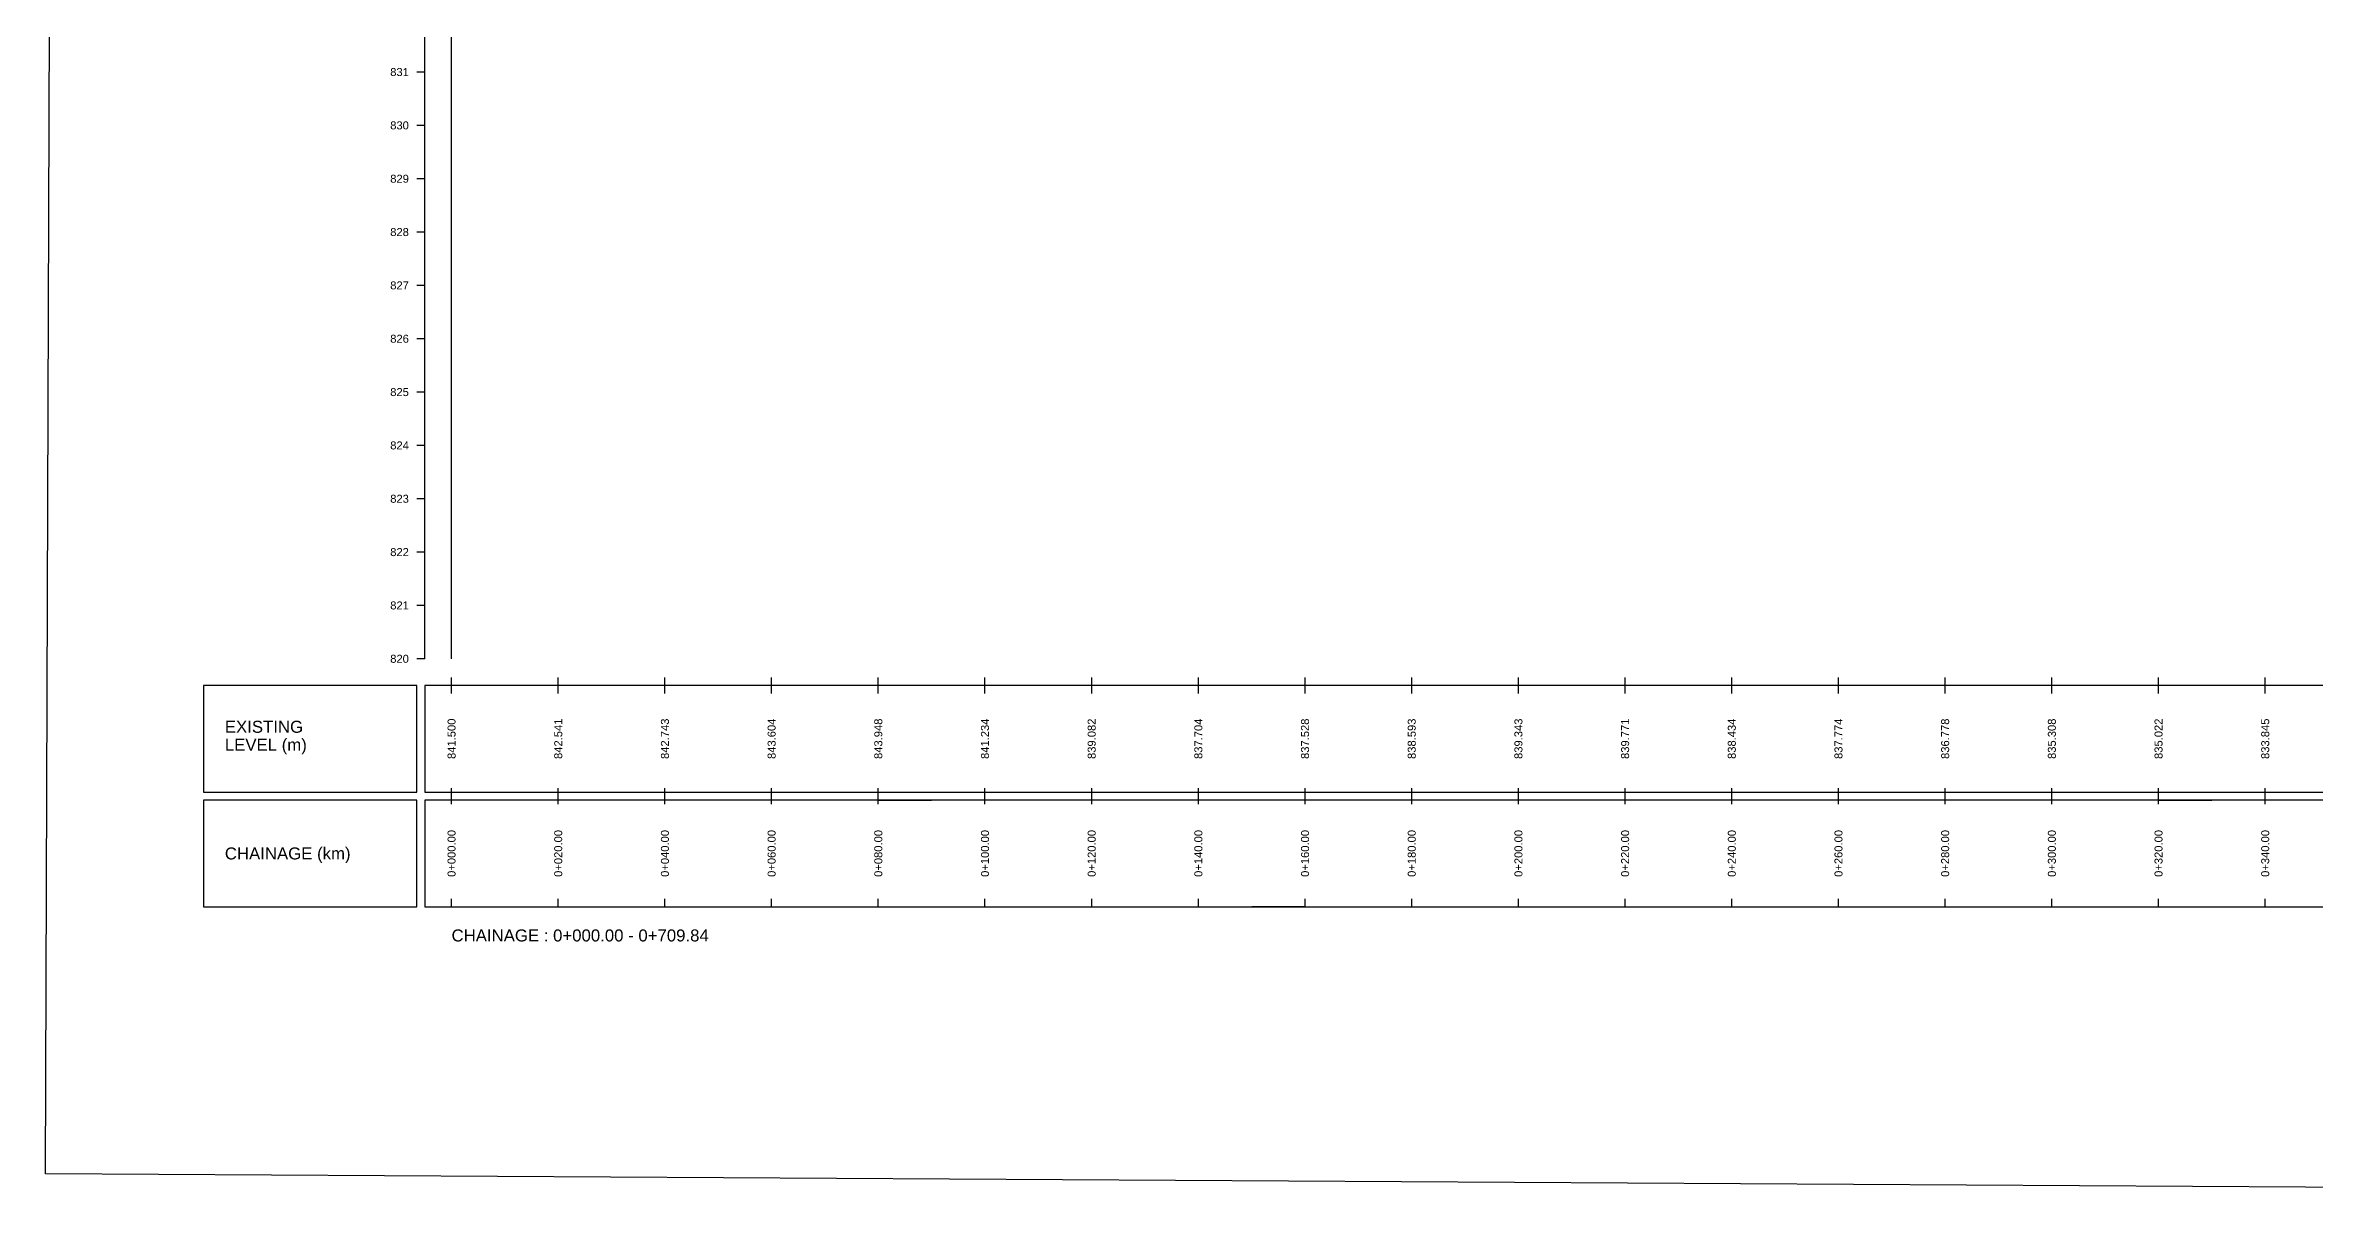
# Model space of a CAD drawing. Header units: millimetres. Extents: x 2757 to 35141, y 547 to 28513.
# Drawn here: x 24320 to 25661, y 21545 to 22228 of the extents above; entities that cross this region are included whole.
import ezdxf
from ezdxf.enums import TextEntityAlignment as Align

# ---------------------------------------------------------------- set-up
doc = ezdxf.new("R2010")
doc.units = ezdxf.units.MM
for name, color, linetype in [('Boundary', 6, 'Continuous'), ('Chainage_TXT', 7, 'Continuous'), ('GRID', 8, 'Continuous'), ('SCALE_LINE', 1, 'Continuous'), ('TitleBox', 7, 'Continuous')]:
    doc.layers.add(name, color=color, linetype=linetype)
doc.styles.get("Standard").update_dxf_attribs({"font": 'arial.ttf'})

msp = doc.modelspace()

# ---------------------------------------------------------------- linework, layer by layer
at = {"layer": 'Boundary', "color": 0}
msp.add_lwpolyline([(24324.44807, 22921.07152), (26996.40344, 22924.51133), (26991.5918, 21545.09616), (24319.70384, 21560.87571)], close=True, dxfattribs=at)
at = {"layer": 'Chainage_TXT'}
for p, q in [((24812.0495, 21781.86983), (24843.58135, 21781.86983)), ((25568.81384, 21781.86983), (25600.34568, 21781.86983)), ((25064.30428, 21718.80613), (25032.77243, 21718.80613)), ((25568.81384, 21718.80613), (25600.34568, 21718.80613))]:
    msp.add_line(p, q, dxfattribs=at)
at = {"layer": 'GRID'}
msp.add_line((24559.79472, 21865.42922), (24559.79472, 22685.25725), dxfattribs=at)
at = {"layer": 'SCALE_LINE'}
for p, q in [((24544.0288, 21865.42922), (24544.0288, 22685.25725)), ((24544.0288, 22212.27954), (24539.29902, 22212.27954)), ((24544.0288, 22180.7477), (24539.29902, 22180.7477)), ((24544.0288, 22149.21585), (24539.29902, 22149.21585)), ((24544.0288, 22117.684), (24539.29902, 22117.684)), ((24544.0288, 22086.15215), (24539.29902, 22086.15215)), ((24544.0288, 22054.62031), (24539.29902, 22054.62031)), ((24544.0288, 22023.08846), (24539.29902, 22023.08846)), ((24544.0288, 21991.55661), (24539.29902, 21991.55661)), ((24544.0288, 21960.02477), (24539.29902, 21960.02477)), ((24544.0288, 21928.49292), (24539.29902, 21928.49292)), ((24544.0288, 21896.96107), (24539.29902, 21896.96107)), ((24544.0288, 21865.42922), (24539.29902, 21865.42922))]:
    msp.add_line(p, q, dxfattribs=at)
at = {"layer": 'TitleBox'}
for p, q in [((24559.79472, 21844.93352), (24559.79472, 21854.39308)), ((24559.79472, 21844.93352), (24559.79472, 21854.39308)), ((24559.79472, 21844.93352), (24559.79472, 21854.39308)), ((24559.79472, 21844.93352), (24559.79472, 21854.39308)), ((24559.79472, 21844.93352), (24559.79472, 21854.39308)), ((24559.79472, 21844.93352), (24559.79472, 21854.39308)), ((24559.79472, 21844.93352), (24559.79472, 21854.39308)), ((24559.79472, 21844.93352), (24559.79472, 21854.39308)), ((24559.79472, 21844.93352), (24559.79472, 21854.39308)), ((24559.79472, 21844.93352), (24559.79472, 21854.39308)), ((24559.79472, 21844.93352), (24559.79472, 21854.39308)), ((24559.79472, 21844.93352), (24559.79472, 21854.39308)), ((24559.79472, 21844.93352), (24559.79472, 21854.39308)), ((24559.79472, 21844.93352), (24559.79472, 21854.39308)), ((24559.79472, 21844.93352), (24559.79472, 21854.39308)), ((24559.79472, 21844.93352), (24559.79472, 21854.39308)), ((24559.79472, 21844.93352), (24559.79472, 21854.39308)), ((24559.79472, 21844.93352), (24559.79472, 21854.39308)), ((24559.79472, 21844.93352), (24559.79472, 21854.39308)), ((24559.79472, 21844.93352), (24559.79472, 21854.39308)), ((24559.79472, 21844.93352), (24559.79472, 21854.39308)), ((24559.79472, 21844.93352), (24559.79472, 21854.39308)), ((24559.79472, 21844.93352), (24559.79472, 21854.39308)), ((24559.79472, 21844.93352), (24559.79472, 21854.39308)), ((24559.79472, 21844.93352), (24559.79472, 21854.39308)), ((24559.79472, 21844.93352), (24559.79472, 21854.39308)), ((24559.79472, 21844.93352), (24559.79472, 21854.39308)), ((24559.79472, 21844.93352), (24559.79472, 21854.39308)), ((24559.79472, 21844.93352), (24559.79472, 21854.39308)), ((24559.79472, 21844.93352), (24559.79472, 21854.39308)), ((24559.79472, 21844.93352), (24559.79472, 21854.39308)), ((24559.79472, 21844.93352), (24559.79472, 21854.39308)), ((24559.79472, 21844.93352), (24559.79472, 21854.39308)), ((24559.79472, 21844.93352), (24559.79472, 21854.39308)), ((24559.79472, 21844.93352), (24559.79472, 21854.39308)), ((24559.79472, 21844.93352), (24559.79472, 21854.39308)), ((24559.79472, 21844.93352), (24559.79472, 21854.39308)), ((24559.79472, 21844.93352), (24559.79472, 21854.39308)), ((24559.79472, 21844.93352), (24559.79472, 21854.39308)), ((24559.79472, 21844.93352), (24559.79472, 21854.39308)), ((24559.79472, 21844.93352), (24559.79472, 21854.39308)), ((24559.79472, 21844.93352), (24559.79472, 21854.39308)), ((24559.79472, 21844.93352), (24559.79472, 21854.39308)), ((24559.79472, 21844.93352), (24559.79472, 21854.39308)), ((24559.79472, 21844.93352), (24559.79472, 21854.39308)), ((24559.79472, 21844.93352), (24559.79472, 21854.39308)), ((24559.79472, 21844.93352), (24559.79472, 21854.39308)), ((24559.79472, 21844.93352), (24559.79472, 21854.39308)), ((24559.79472, 21844.93352), (24559.79472, 21854.39308)), ((24559.79472, 21844.93352), (24559.79472, 21854.39308)), ((24559.79472, 21844.93352), (24559.79472, 21854.39308)), ((24559.79472, 21844.93352), (24559.79472, 21854.39308)), ((24559.79472, 21844.93352), (24559.79472, 21854.39308)), ((24559.79472, 21844.93352), (24559.79472, 21854.39308)), ((24559.79472, 21844.93352), (24559.79472, 21854.39308)), ((24559.79472, 21844.93352), (24559.79472, 21854.39308)), ((24559.79472, 21844.93352), (24559.79472, 21854.39308)), ((24559.79472, 21844.93352), (24559.79472, 21854.39308)), ((24559.79472, 21844.93352), (24559.79472, 21854.39308)), ((24559.79472, 21844.93352), (24559.79472, 21854.39308)), ((24559.79472, 21844.93352), (24559.79472, 21854.39308)), ((24559.79472, 21844.93352), (24559.79472, 21854.39308)), ((24559.79472, 21844.93352), (24559.79472, 21854.39308)), ((24559.79472, 21844.93352), (24559.79472, 21854.39308)), ((24559.79472, 21844.93352), (24559.79472, 21854.39308)), ((24559.79472, 21844.93352), (24559.79472, 21854.39308)), ((24559.79472, 21844.93352), (24559.79472, 21854.39308)), ((24559.79472, 21844.93352), (24559.79472, 21854.39308)), ((24559.79472, 21844.93352), (24559.79472, 21854.39308)), ((24559.79472, 21844.93352), (24559.79472, 21854.39308)), ((24559.79472, 21844.93352), (24559.79472, 21854.39308)), ((24559.79472, 21844.93352), (24559.79472, 21854.39308)), ((24559.79472, 21844.93352), (24559.79472, 21854.39308)), ((24559.79472, 21844.93352), (24559.79472, 21854.39308)), ((24559.79472, 21844.93352), (24559.79472, 21854.39308)), ((24559.79472, 21844.93352), (24559.79472, 21854.39308)), ((24559.79472, 21844.93352), (24559.79472, 21854.39308)), ((24559.79472, 21844.93352), (24559.79472, 21854.39308)), ((24559.79472, 21844.93352), (24559.79472, 21854.39308)), ((24559.79472, 21844.93352), (24559.79472, 21854.39308)), ((24559.79472, 21844.93352), (24559.79472, 21854.39308)), ((24559.79472, 21844.93352), (24559.79472, 21854.39308)), ((24559.79472, 21844.93352), (24559.79472, 21854.39308)), ((24559.79472, 21844.93352), (24559.79472, 21854.39308)), ((24559.79472, 21844.93352), (24559.79472, 21854.39308)), ((24559.79472, 21844.93352), (24559.79472, 21854.39308)), ((24559.79472, 21844.93352), (24559.79472, 21854.39308)), ((24559.79472, 21844.93352), (24559.79472, 21854.39308)), ((24559.79472, 21844.93352), (24559.79472, 21854.39308)), ((24559.79472, 21844.93352), (24559.79472, 21854.39308)), ((24559.79472, 21844.93352), (24559.79472, 21854.39308)), ((24559.79472, 21844.93352), (24559.79472, 21854.39308)), ((24559.79472, 21844.93352), (24559.79472, 21854.39308)), ((24559.79472, 21844.93352), (24559.79472, 21854.39308)), ((24559.79472, 21844.93352), (24559.79472, 21854.39308)), ((24559.79472, 21844.93352), (24559.79472, 21854.39308)), ((24559.79472, 21844.93352), (24559.79472, 21854.39308)), ((24559.79472, 21844.93352), (24559.79472, 21854.39308)), ((24559.79472, 21844.93352), (24559.79472, 21854.39308)), ((24559.79472, 21844.93352), (24559.79472, 21854.39308)), ((24559.79472, 21844.93352), (24559.79472, 21854.39308)), ((24559.79472, 21844.93352), (24559.79472, 21854.39308)), ((24559.79472, 21844.93352), (24559.79472, 21854.39308)), ((24559.79472, 21844.93352), (24559.79472, 21854.39308)), ((24559.79472, 21844.93352), (24559.79472, 21854.39308)), ((24559.79472, 21844.93352), (24559.79472, 21854.39308)), ((24559.79472, 21844.93352), (24559.79472, 21854.39308)), ((24559.79472, 21844.93352), (24559.79472, 21854.39308)), ((24559.79472, 21844.93352), (24559.79472, 21854.39308)), ((24559.79472, 21844.93352), (24559.79472, 21854.39308)), ((24559.79472, 21844.93352), (24559.79472, 21854.39308)), ((24559.79472, 21844.93352), (24559.79472, 21854.39308)), ((24559.79472, 21844.93352), (24559.79472, 21854.39308)), ((24559.79472, 21844.93352), (24559.79472, 21854.39308)), ((24559.79472, 21844.93352), (24559.79472, 21854.39308)), ((24559.79472, 21844.93352), (24559.79472, 21854.39308)), ((24559.79472, 21844.93352), (24559.79472, 21854.39308)), ((24559.79472, 21844.93352), (24559.79472, 21854.39308)), ((24559.79472, 21844.93352), (24559.79472, 21854.39308)), ((24559.79472, 21844.93352), (24559.79472, 21854.39308)), ((24559.79472, 21844.93352), (24559.79472, 21854.39308)), ((24559.79472, 21844.93352), (24559.79472, 21854.39308)), ((24559.79472, 21844.93352), (24559.79472, 21854.39308)), ((24559.79472, 21844.93352), (24559.79472, 21854.39308)), ((24559.79472, 21844.93352), (24559.79472, 21854.39308)), ((24559.79472, 21844.93352), (24559.79472, 21854.39308)), ((24559.79472, 21844.93352), (24559.79472, 21854.39308)), ((24559.79472, 21844.93352), (24559.79472, 21854.39308)), ((24559.79472, 21844.93352), (24559.79472, 21854.39308)), ((24559.79472, 21844.93352), (24559.79472, 21854.39308)), ((24559.79472, 21844.93352), (24559.79472, 21854.39308)), ((24559.79472, 21844.93352), (24559.79472, 21854.39308)), ((24559.79472, 21844.93352), (24559.79472, 21854.39308)), ((24559.79472, 21844.93352), (24559.79472, 21854.39308)), ((24559.79472, 21844.93352), (24559.79472, 21854.39308)), ((24559.79472, 21844.93352), (24559.79472, 21854.39308)), ((24559.79472, 21844.93352), (24559.79472, 21854.39308)), ((24559.79472, 21844.93352), (24559.79472, 21854.39308)), ((24559.79472, 21844.93352), (24559.79472, 21854.39308)), ((24559.79472, 21844.93352), (24559.79472, 21854.39308)), ((24559.79472, 21844.93352), (24559.79472, 21854.39308)), ((24559.79472, 21844.93352), (24559.79472, 21854.39308)), ((24559.79472, 21844.93352), (24559.79472, 21854.39308)), ((24559.79472, 21844.93352), (24559.79472, 21854.39308)), ((24559.79472, 21844.93352), (24559.79472, 21854.39308)), ((24559.79472, 21844.93352), (24559.79472, 21854.39308)), ((24559.79472, 21844.93352), (24559.79472, 21854.39308)), ((24559.79472, 21844.93352), (24559.79472, 21854.39308)), ((24559.79472, 21844.93352), (24559.79472, 21854.39308)), ((24559.79472, 21844.93352), (24559.79472, 21854.39308)), ((24559.79472, 21844.93352), (24559.79472, 21854.39308)), ((24559.79472, 21844.93352), (24559.79472, 21854.39308)), ((24559.79472, 21844.93352), (24559.79472, 21854.39308)), ((24559.79472, 21844.93352), (24559.79472, 21854.39308)), ((24559.79472, 21844.93352), (24559.79472, 21854.39308)), ((24559.79472, 21844.93352), (24559.79472, 21854.39308)), ((24559.79472, 21844.93352), (24559.79472, 21854.39308)), ((24559.79472, 21844.93352), (24559.79472, 21854.39308)), ((24559.79472, 21844.93352), (24559.79472, 21854.39308)), ((24559.79472, 21844.93352), (24559.79472, 21854.39308)), ((24559.79472, 21844.93352), (24559.79472, 21854.39308)), ((24559.79472, 21844.93352), (24559.79472, 21854.39308)), ((24559.79472, 21844.93352), (24559.79472, 21854.39308)), ((24559.79472, 21844.93352), (24559.79472, 21854.39308)), ((24559.79472, 21844.93352), (24559.79472, 21854.39308)), ((24559.79472, 21844.93352), (24559.79472, 21854.39308)), ((24559.79472, 21844.93352), (24559.79472, 21854.39308)), ((24559.79472, 21844.93352), (24559.79472, 21854.39308)), ((24559.79472, 21844.93352), (24559.79472, 21854.39308)), ((24559.79472, 21844.93352), (24559.79472, 21854.39308)), ((24559.79472, 21844.93352), (24559.79472, 21854.39308)), ((24559.79472, 21844.93352), (24559.79472, 21854.39308)), ((24559.79472, 21844.93352), (24559.79472, 21854.39308)), ((24559.79472, 21844.93352), (24559.79472, 21854.39308)), ((24559.79472, 21844.93352), (24559.79472, 21854.39308)), ((24559.79472, 21844.93352), (24559.79472, 21854.39308)), ((24559.79472, 21844.93352), (24559.79472, 21854.39308)), ((24559.79472, 21844.93352), (24559.79472, 21854.39308)), ((24559.79472, 21844.93352), (24559.79472, 21854.39308)), ((24559.79472, 21844.93352), (24559.79472, 21854.39308)), ((24559.79472, 21844.93352), (24559.79472, 21854.39308)), ((24559.79472, 21844.93352), (24559.79472, 21854.39308)), ((24559.79472, 21844.93352), (24559.79472, 21854.39308)), ((24559.79472, 21844.93352), (24559.79472, 21854.39308)), ((24559.79472, 21844.93352), (24559.79472, 21854.39308)), ((24559.79472, 21844.93352), (24559.79472, 21854.39308)), ((24559.79472, 21844.93352), (24559.79472, 21854.39308)), ((24559.79472, 21844.93352), (24559.79472, 21854.39308)), ((24559.79472, 21844.93352), (24559.79472, 21854.39308)), ((24559.79472, 21844.93352), (24559.79472, 21854.39308)), ((24559.79472, 21844.93352), (24559.79472, 21854.39308)), ((24559.79472, 21844.93352), (24559.79472, 21854.39308)), ((24559.79472, 21844.93352), (24559.79472, 21854.39308)), ((24559.79472, 21844.93352), (24559.79472, 21854.39308)), ((24559.79472, 21844.93352), (24559.79472, 21854.39308)), ((24559.79472, 21844.93352), (24559.79472, 21854.39308)), ((24559.79472, 21844.93352), (24559.79472, 21854.39308)), ((24559.79472, 21844.93352), (24559.79472, 21854.39308)), ((24559.79472, 21844.93352), (24559.79472, 21854.39308)), ((24559.79472, 21844.93352), (24559.79472, 21854.39308)), ((24559.79472, 21844.93352), (24559.79472, 21854.39308)), ((24559.79472, 21844.93352), (24559.79472, 21854.39308)), ((24559.79472, 21844.93352), (24559.79472, 21854.39308)), ((24559.79472, 21844.93352), (24559.79472, 21854.39308)), ((24559.79472, 21844.93352), (24559.79472, 21854.39308)), ((24559.79472, 21844.93352), (24559.79472, 21854.39308)), ((24559.79472, 21844.93352), (24559.79472, 21854.39308)), ((24559.79472, 21844.93352), (24559.79472, 21854.39308)), ((24559.79472, 21844.93352), (24559.79472, 21854.39308)), ((24559.79472, 21844.93352), (24559.79472, 21854.39308)), ((24559.79472, 21844.93352), (24559.79472, 21854.39308)), ((24559.79472, 21844.93352), (24559.79472, 21854.39308)), ((24559.79472, 21844.93352), (24559.79472, 21854.39308)), ((24559.79472, 21844.93352), (24559.79472, 21854.39308)), ((24559.79472, 21844.93352), (24559.79472, 21854.39308)), ((24559.79472, 21844.93352), (24559.79472, 21854.39308)), ((24559.79472, 21844.93352), (24559.79472, 21854.39308)), ((24559.79472, 21844.93352), (24559.79472, 21854.39308)), ((24559.79472, 21844.93352), (24559.79472, 21854.39308)), ((24559.79472, 21844.93352), (24559.79472, 21854.39308)), ((24559.79472, 21844.93352), (24559.79472, 21854.39308)), ((24559.79472, 21844.93352), (24559.79472, 21854.39308)), ((24559.79472, 21844.93352), (24559.79472, 21854.39308)), ((24559.79472, 21844.93352), (24559.79472, 21854.39308)), ((24559.79472, 21844.93352), (24559.79472, 21854.39308)), ((24559.79472, 21844.93352), (24559.79472, 21854.39308)), ((24559.79472, 21844.93352), (24559.79472, 21854.39308)), ((24559.79472, 21844.93352), (24559.79472, 21854.39308)), ((24559.79472, 21844.93352), (24559.79472, 21854.39308)), ((24559.79472, 21844.93352), (24559.79472, 21854.39308)), ((24559.79472, 21844.93352), (24559.79472, 21854.39308)), ((24559.79472, 21844.93352), (24559.79472, 21854.39308)), ((24559.79472, 21844.93352), (24559.79472, 21854.39308)), ((24559.79472, 21844.93352), (24559.79472, 21854.39308)), ((24559.79472, 21844.93352), (24559.79472, 21854.39308)), ((24559.79472, 21844.93352), (24559.79472, 21854.39308)), ((24559.79472, 21844.93352), (24559.79472, 21854.39308)), ((24559.79472, 21844.93352), (24559.79472, 21854.39308)), ((24559.79472, 21844.93352), (24559.79472, 21854.39308)), ((24559.79472, 21844.93352), (24559.79472, 21854.39308)), ((24559.79472, 21844.93352), (24559.79472, 21854.39308)), ((24559.79472, 21844.93352), (24559.79472, 21854.39308)), ((24559.79472, 21844.93352), (24559.79472, 21854.39308)), ((24559.79472, 21844.93352), (24559.79472, 21854.39308)), ((24559.79472, 21844.93352), (24559.79472, 21854.39308)), ((24559.79472, 21844.93352), (24559.79472, 21854.39308)), ((24559.79472, 21844.93352), (24559.79472, 21854.39308)), ((24559.79472, 21844.93352), (24559.79472, 21854.39308)), ((24559.79472, 21844.93352), (24559.79472, 21854.39308)), ((24559.79472, 21844.93352), (24559.79472, 21854.39308)), ((24559.79472, 21844.93352), (24559.79472, 21854.39308)), ((24559.79472, 21844.93352), (24559.79472, 21854.39308)), ((24559.79472, 21844.93352), (24559.79472, 21854.39308)), ((24559.79472, 21844.93352), (24559.79472, 21854.39308)), ((24559.79472, 21844.93352), (24559.79472, 21854.39308)), ((24559.79472, 21844.93352), (24559.79472, 21854.39308)), ((24559.79472, 21844.93352), (24559.79472, 21854.39308)), ((24559.79472, 21844.93352), (24559.79472, 21854.39308)), ((24622.85842, 21844.93352), (24622.85842, 21854.39308)), ((24685.92211, 21844.93352), (24685.92211, 21854.39308)), ((24748.98581, 21844.93352), (24748.98581, 21854.39308)), ((24812.0495, 21844.93352), (24812.0495, 21854.39308)), ((24875.1132, 21844.93352), (24875.1132, 21854.39308)), ((24938.17689, 21844.93352), (24938.17689, 21854.39308)), ((25001.24059, 21844.93352), (25001.24059, 21854.39308)), ((25064.30428, 21844.93352), (25064.30428, 21854.39308)), ((25127.36797, 21844.93352), (25127.36797, 21854.39308)), ((25190.43167, 21844.93352), (25190.43167, 21854.39308)), ((25253.49536, 21844.93352), (25253.49536, 21854.39308)), ((25316.55906, 21844.93352), (25316.55906, 21854.39308)), ((25379.62275, 21844.93352), (25379.62275, 21854.39308)), ((25442.68645, 21844.93352), (25442.68645, 21854.39308)), ((25505.75014, 21844.93352), (25505.75014, 21854.39308)), ((25568.81384, 21844.93352), (25568.81384, 21854.39308)), ((25631.87753, 21844.93352), (25631.87753, 21854.39308)), ((24559.79472, 21779.50494), (24559.79472, 21788.96449)), ((24559.79472, 21779.50494), (24559.79472, 21788.96449)), ((24559.79472, 21779.50494), (24559.79472, 21788.96449)), ((24559.79472, 21779.50494), (24559.79472, 21788.96449)), ((24559.79472, 21779.50494), (24559.79472, 21788.96449)), ((24559.79472, 21779.50494), (24559.79472, 21788.96449)), ((24559.79472, 21779.50494), (24559.79472, 21788.96449)), ((24559.79472, 21779.50494), (24559.79472, 21788.96449)), ((24559.79472, 21779.50494), (24559.79472, 21788.96449)), ((24559.79472, 21779.50494), (24559.79472, 21788.96449)), ((24559.79472, 21779.50494), (24559.79472, 21788.96449)), ((24559.79472, 21779.50494), (24559.79472, 21788.96449)), ((24559.79472, 21779.50494), (24559.79472, 21788.96449)), ((24559.79472, 21779.50494), (24559.79472, 21788.96449)), ((24559.79472, 21779.50494), (24559.79472, 21788.96449)), ((24559.79472, 21779.50494), (24559.79472, 21788.96449)), ((24559.79472, 21779.50494), (24559.79472, 21788.96449)), ((24559.79472, 21779.50494), (24559.79472, 21788.96449)), ((24559.79472, 21779.50494), (24559.79472, 21788.96449)), ((24559.79472, 21779.50494), (24559.79472, 21788.96449)), ((24559.79472, 21779.50494), (24559.79472, 21788.96449)), ((24559.79472, 21779.50494), (24559.79472, 21788.96449)), ((24559.79472, 21779.50494), (24559.79472, 21788.96449)), ((24559.79472, 21779.50494), (24559.79472, 21788.96449)), ((24559.79472, 21779.50494), (24559.79472, 21788.96449)), ((24559.79472, 21779.50494), (24559.79472, 21788.96449)), ((24559.79472, 21779.50494), (24559.79472, 21788.96449)), ((24559.79472, 21779.50494), (24559.79472, 21788.96449)), ((24559.79472, 21779.50494), (24559.79472, 21788.96449)), ((24559.79472, 21779.50494), (24559.79472, 21788.96449)), ((24559.79472, 21779.50494), (24559.79472, 21788.96449)), ((24559.79472, 21779.50494), (24559.79472, 21788.96449)), ((24559.79472, 21779.50494), (24559.79472, 21788.96449)), ((24559.79472, 21779.50494), (24559.79472, 21788.96449)), ((24559.79472, 21779.50494), (24559.79472, 21788.96449)), ((24559.79472, 21779.50494), (24559.79472, 21788.96449)), ((24559.79472, 21779.50494), (24559.79472, 21788.96449)), ((24559.79472, 21779.50494), (24559.79472, 21788.96449)), ((24559.79472, 21779.50494), (24559.79472, 21788.96449)), ((24559.79472, 21779.50494), (24559.79472, 21788.96449)), ((24559.79472, 21779.50494), (24559.79472, 21788.96449)), ((24559.79472, 21779.50494), (24559.79472, 21788.96449)), ((24559.79472, 21779.50494), (24559.79472, 21788.96449)), ((24559.79472, 21779.50494), (24559.79472, 21788.96449)), ((24559.79472, 21779.50494), (24559.79472, 21788.96449)), ((24559.79472, 21779.50494), (24559.79472, 21788.96449)), ((24559.79472, 21779.50494), (24559.79472, 21788.96449)), ((24559.79472, 21779.50494), (24559.79472, 21788.96449)), ((24559.79472, 21779.50494), (24559.79472, 21788.96449)), ((24559.79472, 21779.50494), (24559.79472, 21788.96449)), ((24559.79472, 21779.50494), (24559.79472, 21788.96449)), ((24559.79472, 21779.50494), (24559.79472, 21788.96449)), ((24559.79472, 21779.50494), (24559.79472, 21788.96449)), ((24559.79472, 21779.50494), (24559.79472, 21788.96449)), ((24559.79472, 21779.50494), (24559.79472, 21788.96449)), ((24559.79472, 21779.50494), (24559.79472, 21788.96449)), ((24559.79472, 21779.50494), (24559.79472, 21788.96449)), ((24559.79472, 21779.50494), (24559.79472, 21788.96449)), ((24559.79472, 21779.50494), (24559.79472, 21788.96449)), ((24559.79472, 21779.50494), (24559.79472, 21788.96449)), ((24559.79472, 21779.50494), (24559.79472, 21788.96449)), ((24559.79472, 21779.50494), (24559.79472, 21788.96449)), ((24559.79472, 21779.50494), (24559.79472, 21788.96449)), ((24559.79472, 21779.50494), (24559.79472, 21788.96449)), ((24559.79472, 21779.50494), (24559.79472, 21788.96449)), ((24559.79472, 21779.50494), (24559.79472, 21788.96449)), ((24559.79472, 21779.50494), (24559.79472, 21788.96449)), ((24559.79472, 21779.50494), (24559.79472, 21788.96449)), ((24559.79472, 21779.50494), (24559.79472, 21788.96449)), ((24559.79472, 21779.50494), (24559.79472, 21788.96449)), ((24559.79472, 21779.50494), (24559.79472, 21788.96449)), ((24559.79472, 21779.50494), (24559.79472, 21788.96449)), ((24559.79472, 21779.50494), (24559.79472, 21788.96449)), ((24559.79472, 21779.50494), (24559.79472, 21788.96449)), ((24559.79472, 21779.50494), (24559.79472, 21788.96449)), ((24559.79472, 21779.50494), (24559.79472, 21788.96449)), ((24559.79472, 21779.50494), (24559.79472, 21788.96449)), ((24559.79472, 21779.50494), (24559.79472, 21788.96449)), ((24559.79472, 21779.50494), (24559.79472, 21788.96449)), ((24559.79472, 21779.50494), (24559.79472, 21788.96449)), ((24559.79472, 21779.50494), (24559.79472, 21788.96449)), ((24559.79472, 21779.50494), (24559.79472, 21788.96449)), ((24559.79472, 21779.50494), (24559.79472, 21788.96449)), ((24559.79472, 21779.50494), (24559.79472, 21788.96449)), ((24559.79472, 21779.50494), (24559.79472, 21788.96449)), ((24559.79472, 21779.50494), (24559.79472, 21788.96449)), ((24559.79472, 21779.50494), (24559.79472, 21788.96449)), ((24559.79472, 21779.50494), (24559.79472, 21788.96449)), ((24559.79472, 21779.50494), (24559.79472, 21788.96449)), ((24559.79472, 21779.50494), (24559.79472, 21788.96449)), ((24559.79472, 21779.50494), (24559.79472, 21788.96449)), ((24559.79472, 21779.50494), (24559.79472, 21788.96449)), ((24559.79472, 21779.50494), (24559.79472, 21788.96449)), ((24559.79472, 21779.50494), (24559.79472, 21788.96449)), ((24559.79472, 21779.50494), (24559.79472, 21788.96449)), ((24559.79472, 21779.50494), (24559.79472, 21788.96449)), ((24559.79472, 21779.50494), (24559.79472, 21788.96449)), ((24559.79472, 21779.50494), (24559.79472, 21788.96449)), ((24559.79472, 21779.50494), (24559.79472, 21788.96449)), ((24559.79472, 21779.50494), (24559.79472, 21788.96449)), ((24559.79472, 21779.50494), (24559.79472, 21788.96449)), ((24559.79472, 21779.50494), (24559.79472, 21788.96449)), ((24559.79472, 21779.50494), (24559.79472, 21788.96449)), ((24559.79472, 21779.50494), (24559.79472, 21788.96449)), ((24559.79472, 21779.50494), (24559.79472, 21788.96449)), ((24559.79472, 21779.50494), (24559.79472, 21788.96449)), ((24559.79472, 21779.50494), (24559.79472, 21788.96449)), ((24559.79472, 21779.50494), (24559.79472, 21788.96449)), ((24559.79472, 21779.50494), (24559.79472, 21788.96449)), ((24559.79472, 21779.50494), (24559.79472, 21788.96449)), ((24559.79472, 21779.50494), (24559.79472, 21788.96449)), ((24559.79472, 21779.50494), (24559.79472, 21788.96449)), ((24559.79472, 21779.50494), (24559.79472, 21788.96449)), ((24559.79472, 21779.50494), (24559.79472, 21788.96449)), ((24559.79472, 21779.50494), (24559.79472, 21788.96449)), ((24559.79472, 21779.50494), (24559.79472, 21788.96449)), ((24559.79472, 21779.50494), (24559.79472, 21788.96449)), ((24559.79472, 21779.50494), (24559.79472, 21788.96449)), ((24559.79472, 21779.50494), (24559.79472, 21788.96449)), ((24559.79472, 21779.50494), (24559.79472, 21788.96449)), ((24559.79472, 21779.50494), (24559.79472, 21788.96449)), ((24559.79472, 21779.50494), (24559.79472, 21788.96449)), ((24559.79472, 21779.50494), (24559.79472, 21788.96449)), ((24559.79472, 21779.50494), (24559.79472, 21788.96449)), ((24559.79472, 21779.50494), (24559.79472, 21788.96449)), ((24559.79472, 21779.50494), (24559.79472, 21788.96449)), ((24559.79472, 21779.50494), (24559.79472, 21788.96449)), ((24559.79472, 21779.50494), (24559.79472, 21788.96449)), ((24559.79472, 21779.50494), (24559.79472, 21788.96449)), ((24559.79472, 21779.50494), (24559.79472, 21788.96449)), ((24559.79472, 21779.50494), (24559.79472, 21788.96449)), ((24559.79472, 21779.50494), (24559.79472, 21788.96449)), ((24559.79472, 21779.50494), (24559.79472, 21788.96449)), ((24559.79472, 21779.50494), (24559.79472, 21788.96449)), ((24559.79472, 21779.50494), (24559.79472, 21788.96449)), ((24559.79472, 21779.50494), (24559.79472, 21788.96449)), ((24559.79472, 21779.50494), (24559.79472, 21788.96449)), ((24559.79472, 21779.50494), (24559.79472, 21788.96449)), ((24559.79472, 21779.50494), (24559.79472, 21788.96449)), ((24559.79472, 21779.50494), (24559.79472, 21788.96449)), ((24559.79472, 21779.50494), (24559.79472, 21788.96449)), ((24559.79472, 21779.50494), (24559.79472, 21788.96449)), ((24559.79472, 21779.50494), (24559.79472, 21788.96449)), ((24559.79472, 21779.50494), (24559.79472, 21788.96449)), ((24559.79472, 21779.50494), (24559.79472, 21788.96449)), ((24559.79472, 21779.50494), (24559.79472, 21788.96449)), ((24559.79472, 21779.50494), (24559.79472, 21788.96449)), ((24559.79472, 21779.50494), (24559.79472, 21788.96449)), ((24559.79472, 21779.50494), (24559.79472, 21788.96449)), ((24559.79472, 21779.50494), (24559.79472, 21788.96449)), ((24559.79472, 21779.50494), (24559.79472, 21788.96449)), ((24559.79472, 21779.50494), (24559.79472, 21788.96449)), ((24559.79472, 21779.50494), (24559.79472, 21788.96449)), ((24559.79472, 21779.50494), (24559.79472, 21788.96449)), ((24559.79472, 21779.50494), (24559.79472, 21788.96449)), ((24559.79472, 21779.50494), (24559.79472, 21788.96449)), ((24559.79472, 21779.50494), (24559.79472, 21788.96449)), ((24559.79472, 21779.50494), (24559.79472, 21788.96449)), ((24559.79472, 21779.50494), (24559.79472, 21788.96449)), ((24559.79472, 21779.50494), (24559.79472, 21788.96449)), ((24559.79472, 21779.50494), (24559.79472, 21788.96449)), ((24559.79472, 21779.50494), (24559.79472, 21788.96449)), ((24559.79472, 21779.50494), (24559.79472, 21788.96449)), ((24559.79472, 21779.50494), (24559.79472, 21788.96449)), ((24559.79472, 21779.50494), (24559.79472, 21788.96449)), ((24559.79472, 21779.50494), (24559.79472, 21788.96449)), ((24559.79472, 21779.50494), (24559.79472, 21788.96449)), ((24559.79472, 21779.50494), (24559.79472, 21788.96449)), ((24559.79472, 21779.50494), (24559.79472, 21788.96449)), ((24559.79472, 21779.50494), (24559.79472, 21788.96449)), ((24559.79472, 21779.50494), (24559.79472, 21788.96449)), ((24559.79472, 21779.50494), (24559.79472, 21788.96449)), ((24559.79472, 21779.50494), (24559.79472, 21788.96449)), ((24559.79472, 21779.50494), (24559.79472, 21788.96449)), ((24559.79472, 21779.50494), (24559.79472, 21788.96449)), ((24559.79472, 21779.50494), (24559.79472, 21788.96449)), ((24559.79472, 21779.50494), (24559.79472, 21788.96449)), ((24559.79472, 21779.50494), (24559.79472, 21788.96449)), ((24559.79472, 21779.50494), (24559.79472, 21788.96449)), ((24559.79472, 21779.50494), (24559.79472, 21788.96449)), ((24559.79472, 21779.50494), (24559.79472, 21788.96449)), ((24559.79472, 21779.50494), (24559.79472, 21788.96449)), ((24559.79472, 21779.50494), (24559.79472, 21788.96449)), ((24559.79472, 21779.50494), (24559.79472, 21788.96449)), ((24559.79472, 21779.50494), (24559.79472, 21788.96449)), ((24559.79472, 21779.50494), (24559.79472, 21788.96449)), ((24559.79472, 21779.50494), (24559.79472, 21788.96449)), ((24559.79472, 21779.50494), (24559.79472, 21788.96449)), ((24559.79472, 21779.50494), (24559.79472, 21788.96449)), ((24559.79472, 21779.50494), (24559.79472, 21788.96449)), ((24559.79472, 21779.50494), (24559.79472, 21788.96449)), ((24559.79472, 21779.50494), (24559.79472, 21788.96449)), ((24559.79472, 21779.50494), (24559.79472, 21788.96449)), ((24559.79472, 21779.50494), (24559.79472, 21788.96449)), ((24559.79472, 21779.50494), (24559.79472, 21788.96449)), ((24559.79472, 21779.50494), (24559.79472, 21788.96449)), ((24559.79472, 21779.50494), (24559.79472, 21788.96449)), ((24559.79472, 21779.50494), (24559.79472, 21788.96449)), ((24559.79472, 21779.50494), (24559.79472, 21788.96449)), ((24559.79472, 21779.50494), (24559.79472, 21788.96449)), ((24559.79472, 21779.50494), (24559.79472, 21788.96449)), ((24559.79472, 21779.50494), (24559.79472, 21788.96449)), ((24559.79472, 21779.50494), (24559.79472, 21788.96449)), ((24559.79472, 21779.50494), (24559.79472, 21788.96449)), ((24559.79472, 21779.50494), (24559.79472, 21788.96449)), ((24559.79472, 21779.50494), (24559.79472, 21788.96449)), ((24559.79472, 21779.50494), (24559.79472, 21788.96449)), ((24559.79472, 21779.50494), (24559.79472, 21788.96449)), ((24559.79472, 21779.50494), (24559.79472, 21788.96449)), ((24559.79472, 21779.50494), (24559.79472, 21788.96449)), ((24559.79472, 21779.50494), (24559.79472, 21788.96449)), ((24559.79472, 21779.50494), (24559.79472, 21788.96449)), ((24559.79472, 21779.50494), (24559.79472, 21788.96449)), ((24559.79472, 21779.50494), (24559.79472, 21788.96449)), ((24559.79472, 21779.50494), (24559.79472, 21788.96449)), ((24559.79472, 21779.50494), (24559.79472, 21788.96449)), ((24559.79472, 21779.50494), (24559.79472, 21788.96449)), ((24559.79472, 21779.50494), (24559.79472, 21788.96449)), ((24559.79472, 21779.50494), (24559.79472, 21788.96449)), ((24559.79472, 21779.50494), (24559.79472, 21788.96449)), ((24559.79472, 21779.50494), (24559.79472, 21788.96449)), ((24559.79472, 21779.50494), (24559.79472, 21788.96449)), ((24559.79472, 21779.50494), (24559.79472, 21788.96449)), ((24559.79472, 21779.50494), (24559.79472, 21788.96449)), ((24559.79472, 21779.50494), (24559.79472, 21788.96449)), ((24559.79472, 21779.50494), (24559.79472, 21788.96449)), ((24559.79472, 21779.50494), (24559.79472, 21788.96449)), ((24559.79472, 21779.50494), (24559.79472, 21788.96449)), ((24559.79472, 21779.50494), (24559.79472, 21788.96449)), ((24559.79472, 21779.50494), (24559.79472, 21788.96449)), ((24559.79472, 21779.50494), (24559.79472, 21788.96449)), ((24559.79472, 21779.50494), (24559.79472, 21788.96449)), ((24559.79472, 21779.50494), (24559.79472, 21788.96449)), ((24559.79472, 21779.50494), (24559.79472, 21788.96449)), ((24559.79472, 21779.50494), (24559.79472, 21788.96449)), ((24559.79472, 21779.50494), (24559.79472, 21788.96449)), ((24559.79472, 21779.50494), (24559.79472, 21788.96449)), ((24559.79472, 21779.50494), (24559.79472, 21788.96449)), ((24559.79472, 21779.50494), (24559.79472, 21788.96449)), ((24559.79472, 21779.50494), (24559.79472, 21788.96449)), ((24559.79472, 21779.50494), (24559.79472, 21788.96449)), ((24559.79472, 21779.50494), (24559.79472, 21788.96449)), ((24559.79472, 21779.50494), (24559.79472, 21788.96449)), ((24559.79472, 21779.50494), (24559.79472, 21788.96449)), ((24559.79472, 21779.50494), (24559.79472, 21788.96449)), ((24559.79472, 21779.50494), (24559.79472, 21788.96449)), ((24559.79472, 21779.50494), (24559.79472, 21788.96449)), ((24559.79472, 21779.50494), (24559.79472, 21788.96449)), ((24559.79472, 21779.50494), (24559.79472, 21788.96449)), ((24559.79472, 21779.50494), (24559.79472, 21788.96449)), ((24559.79472, 21779.50494), (24559.79472, 21788.96449)), ((24559.79472, 21779.50494), (24559.79472, 21788.96449)), ((24559.79472, 21779.50494), (24559.79472, 21788.96449)), ((24559.79472, 21779.50494), (24559.79472, 21788.96449)), ((24559.79472, 21779.50494), (24559.79472, 21788.96449)), ((24559.79472, 21779.50494), (24559.79472, 21788.96449)), ((24559.79472, 21779.50494), (24559.79472, 21788.96449)), ((24559.79472, 21779.50494), (24559.79472, 21788.96449)), ((24622.85842, 21779.50494), (24622.85842, 21788.96449)), ((24685.92211, 21779.50494), (24685.92211, 21788.96449)), ((24748.98581, 21779.50494), (24748.98581, 21788.96449)), ((24812.0495, 21779.50494), (24812.0495, 21788.96449)), ((24875.1132, 21779.50494), (24875.1132, 21788.96449)), ((24938.17689, 21779.50494), (24938.17689, 21788.96449)), ((25001.24059, 21779.50494), (25001.24059, 21788.96449)), ((25064.30428, 21779.50494), (25064.30428, 21788.96449)), ((25127.36797, 21779.50494), (25127.36797, 21788.96449)), ((25190.43167, 21779.50494), (25190.43167, 21788.96449)), ((25253.49536, 21779.50494), (25253.49536, 21788.96449)), ((25316.55906, 21779.50494), (25316.55906, 21788.96449)), ((25379.62275, 21779.50494), (25379.62275, 21788.96449)), ((25442.68645, 21779.50494), (25442.68645, 21788.96449)), ((25505.75014, 21779.50494), (25505.75014, 21788.96449)), ((25568.81384, 21779.50494), (25568.81384, 21788.96449)), ((25631.87753, 21779.50494), (25631.87753, 21788.96449)), ((24559.79472, 21718.80613), (24559.79472, 21723.53591)), ((24559.79472, 21718.80613), (24559.79472, 21723.53591)), ((24559.79472, 21718.80613), (24559.79472, 21723.53591)), ((24559.79472, 21718.80613), (24559.79472, 21723.53591)), ((24559.79472, 21718.80613), (24559.79472, 21723.53591)), ((24559.79472, 21718.80613), (24559.79472, 21723.53591)), ((24559.79472, 21718.80613), (24559.79472, 21723.53591)), ((24559.79472, 21718.80613), (24559.79472, 21723.53591)), ((24559.79472, 21718.80613), (24559.79472, 21723.53591)), ((24559.79472, 21718.80613), (24559.79472, 21723.53591)), ((24559.79472, 21718.80613), (24559.79472, 21723.53591)), ((24559.79472, 21718.80613), (24559.79472, 21723.53591)), ((24559.79472, 21718.80613), (24559.79472, 21723.53591)), ((24559.79472, 21718.80613), (24559.79472, 21723.53591)), ((24559.79472, 21718.80613), (24559.79472, 21723.53591)), ((24559.79472, 21718.80613), (24559.79472, 21723.53591)), ((24559.79472, 21718.80613), (24559.79472, 21723.53591)), ((24559.79472, 21718.80613), (24559.79472, 21723.53591)), ((24559.79472, 21718.80613), (24559.79472, 21723.53591)), ((24559.79472, 21718.80613), (24559.79472, 21723.53591)), ((24559.79472, 21718.80613), (24559.79472, 21723.53591)), ((24559.79472, 21718.80613), (24559.79472, 21723.53591)), ((24559.79472, 21718.80613), (24559.79472, 21723.53591)), ((24559.79472, 21718.80613), (24559.79472, 21723.53591)), ((24559.79472, 21718.80613), (24559.79472, 21723.53591)), ((24559.79472, 21718.80613), (24559.79472, 21723.53591)), ((24559.79472, 21718.80613), (24559.79472, 21723.53591)), ((24559.79472, 21718.80613), (24559.79472, 21723.53591)), ((24559.79472, 21718.80613), (24559.79472, 21723.53591)), ((24559.79472, 21718.80613), (24559.79472, 21723.53591)), ((24559.79472, 21718.80613), (24559.79472, 21723.53591)), ((24559.79472, 21718.80613), (24559.79472, 21723.53591)), ((24559.79472, 21718.80613), (24559.79472, 21723.53591)), ((24559.79472, 21718.80613), (24559.79472, 21723.53591)), ((24559.79472, 21718.80613), (24559.79472, 21723.53591)), ((24559.79472, 21718.80613), (24559.79472, 21723.53591)), ((24559.79472, 21718.80613), (24559.79472, 21723.53591)), ((24559.79472, 21718.80613), (24559.79472, 21723.53591)), ((24559.79472, 21718.80613), (24559.79472, 21723.53591)), ((24559.79472, 21718.80613), (24559.79472, 21723.53591)), ((24559.79472, 21718.80613), (24559.79472, 21723.53591)), ((24559.79472, 21718.80613), (24559.79472, 21723.53591)), ((24559.79472, 21718.80613), (24559.79472, 21723.53591)), ((24559.79472, 21718.80613), (24559.79472, 21723.53591)), ((24559.79472, 21718.80613), (24559.79472, 21723.53591)), ((24559.79472, 21718.80613), (24559.79472, 21723.53591)), ((24559.79472, 21718.80613), (24559.79472, 21723.53591)), ((24559.79472, 21718.80613), (24559.79472, 21723.53591)), ((24559.79472, 21718.80613), (24559.79472, 21723.53591)), ((24559.79472, 21718.80613), (24559.79472, 21723.53591)), ((24559.79472, 21718.80613), (24559.79472, 21723.53591)), ((24559.79472, 21718.80613), (24559.79472, 21723.53591)), ((24559.79472, 21718.80613), (24559.79472, 21723.53591)), ((24559.79472, 21718.80613), (24559.79472, 21723.53591)), ((24559.79472, 21718.80613), (24559.79472, 21723.53591)), ((24559.79472, 21718.80613), (24559.79472, 21723.53591)), ((24559.79472, 21718.80613), (24559.79472, 21723.53591)), ((24559.79472, 21718.80613), (24559.79472, 21723.53591)), ((24559.79472, 21718.80613), (24559.79472, 21723.53591)), ((24559.79472, 21718.80613), (24559.79472, 21723.53591)), ((24559.79472, 21718.80613), (24559.79472, 21723.53591)), ((24559.79472, 21718.80613), (24559.79472, 21723.53591)), ((24559.79472, 21718.80613), (24559.79472, 21723.53591)), ((24559.79472, 21718.80613), (24559.79472, 21723.53591)), ((24559.79472, 21718.80613), (24559.79472, 21723.53591)), ((24559.79472, 21718.80613), (24559.79472, 21723.53591)), ((24559.79472, 21718.80613), (24559.79472, 21723.53591)), ((24559.79472, 21718.80613), (24559.79472, 21723.53591)), ((24559.79472, 21718.80613), (24559.79472, 21723.53591)), ((24559.79472, 21718.80613), (24559.79472, 21723.53591)), ((24559.79472, 21718.80613), (24559.79472, 21723.53591)), ((24559.79472, 21718.80613), (24559.79472, 21723.53591)), ((24559.79472, 21718.80613), (24559.79472, 21723.53591)), ((24559.79472, 21718.80613), (24559.79472, 21723.53591)), ((24559.79472, 21718.80613), (24559.79472, 21723.53591)), ((24559.79472, 21718.80613), (24559.79472, 21723.53591)), ((24559.79472, 21718.80613), (24559.79472, 21723.53591)), ((24559.79472, 21718.80613), (24559.79472, 21723.53591)), ((24559.79472, 21718.80613), (24559.79472, 21723.53591)), ((24559.79472, 21718.80613), (24559.79472, 21723.53591)), ((24559.79472, 21718.80613), (24559.79472, 21723.53591)), ((24559.79472, 21718.80613), (24559.79472, 21723.53591)), ((24559.79472, 21718.80613), (24559.79472, 21723.53591)), ((24559.79472, 21718.80613), (24559.79472, 21723.53591)), ((24559.79472, 21718.80613), (24559.79472, 21723.53591)), ((24559.79472, 21718.80613), (24559.79472, 21723.53591)), ((24559.79472, 21718.80613), (24559.79472, 21723.53591)), ((24559.79472, 21718.80613), (24559.79472, 21723.53591)), ((24559.79472, 21718.80613), (24559.79472, 21723.53591)), ((24559.79472, 21718.80613), (24559.79472, 21723.53591)), ((24559.79472, 21718.80613), (24559.79472, 21723.53591)), ((24559.79472, 21718.80613), (24559.79472, 21723.53591)), ((24559.79472, 21718.80613), (24559.79472, 21723.53591)), ((24559.79472, 21718.80613), (24559.79472, 21723.53591)), ((24559.79472, 21718.80613), (24559.79472, 21723.53591)), ((24559.79472, 21718.80613), (24559.79472, 21723.53591)), ((24559.79472, 21718.80613), (24559.79472, 21723.53591)), ((24559.79472, 21718.80613), (24559.79472, 21723.53591)), ((24559.79472, 21718.80613), (24559.79472, 21723.53591)), ((24559.79472, 21718.80613), (24559.79472, 21723.53591)), ((24559.79472, 21718.80613), (24559.79472, 21723.53591)), ((24559.79472, 21718.80613), (24559.79472, 21723.53591)), ((24559.79472, 21718.80613), (24559.79472, 21723.53591)), ((24559.79472, 21718.80613), (24559.79472, 21723.53591)), ((24559.79472, 21718.80613), (24559.79472, 21723.53591)), ((24559.79472, 21718.80613), (24559.79472, 21723.53591)), ((24559.79472, 21718.80613), (24559.79472, 21723.53591)), ((24559.79472, 21718.80613), (24559.79472, 21723.53591)), ((24559.79472, 21718.80613), (24559.79472, 21723.53591)), ((24559.79472, 21718.80613), (24559.79472, 21723.53591)), ((24559.79472, 21718.80613), (24559.79472, 21723.53591)), ((24559.79472, 21718.80613), (24559.79472, 21723.53591)), ((24559.79472, 21718.80613), (24559.79472, 21723.53591)), ((24559.79472, 21718.80613), (24559.79472, 21723.53591)), ((24559.79472, 21718.80613), (24559.79472, 21723.53591)), ((24559.79472, 21718.80613), (24559.79472, 21723.53591)), ((24559.79472, 21718.80613), (24559.79472, 21723.53591)), ((24559.79472, 21718.80613), (24559.79472, 21723.53591)), ((24559.79472, 21718.80613), (24559.79472, 21723.53591)), ((24559.79472, 21718.80613), (24559.79472, 21723.53591)), ((24559.79472, 21718.80613), (24559.79472, 21723.53591)), ((24559.79472, 21718.80613), (24559.79472, 21723.53591)), ((24559.79472, 21718.80613), (24559.79472, 21723.53591)), ((24559.79472, 21718.80613), (24559.79472, 21723.53591)), ((24559.79472, 21718.80613), (24559.79472, 21723.53591)), ((24559.79472, 21718.80613), (24559.79472, 21723.53591)), ((24559.79472, 21718.80613), (24559.79472, 21723.53591)), ((24559.79472, 21718.80613), (24559.79472, 21723.53591)), ((24559.79472, 21718.80613), (24559.79472, 21723.53591)), ((24559.79472, 21718.80613), (24559.79472, 21723.53591)), ((24559.79472, 21718.80613), (24559.79472, 21723.53591)), ((24559.79472, 21718.80613), (24559.79472, 21723.53591)), ((24559.79472, 21718.80613), (24559.79472, 21723.53591)), ((24559.79472, 21718.80613), (24559.79472, 21723.53591)), ((24559.79472, 21718.80613), (24559.79472, 21723.53591)), ((24559.79472, 21718.80613), (24559.79472, 21723.53591)), ((24559.79472, 21718.80613), (24559.79472, 21723.53591)), ((24559.79472, 21718.80613), (24559.79472, 21723.53591)), ((24559.79472, 21718.80613), (24559.79472, 21723.53591)), ((24559.79472, 21718.80613), (24559.79472, 21723.53591)), ((24559.79472, 21718.80613), (24559.79472, 21723.53591)), ((24559.79472, 21718.80613), (24559.79472, 21723.53591)), ((24559.79472, 21718.80613), (24559.79472, 21723.53591)), ((24559.79472, 21718.80613), (24559.79472, 21723.53591)), ((24559.79472, 21718.80613), (24559.79472, 21723.53591)), ((24559.79472, 21718.80613), (24559.79472, 21723.53591)), ((24559.79472, 21718.80613), (24559.79472, 21723.53591)), ((24559.79472, 21718.80613), (24559.79472, 21723.53591)), ((24559.79472, 21718.80613), (24559.79472, 21723.53591)), ((24559.79472, 21718.80613), (24559.79472, 21723.53591)), ((24559.79472, 21718.80613), (24559.79472, 21723.53591)), ((24559.79472, 21718.80613), (24559.79472, 21723.53591)), ((24559.79472, 21718.80613), (24559.79472, 21723.53591)), ((24559.79472, 21718.80613), (24559.79472, 21723.53591)), ((24559.79472, 21718.80613), (24559.79472, 21723.53591)), ((24559.79472, 21718.80613), (24559.79472, 21723.53591)), ((24559.79472, 21718.80613), (24559.79472, 21723.53591)), ((24559.79472, 21718.80613), (24559.79472, 21723.53591)), ((24559.79472, 21718.80613), (24559.79472, 21723.53591)), ((24559.79472, 21718.80613), (24559.79472, 21723.53591)), ((24559.79472, 21718.80613), (24559.79472, 21723.53591)), ((24559.79472, 21718.80613), (24559.79472, 21723.53591)), ((24559.79472, 21718.80613), (24559.79472, 21723.53591)), ((24559.79472, 21718.80613), (24559.79472, 21723.53591)), ((24559.79472, 21718.80613), (24559.79472, 21723.53591)), ((24559.79472, 21718.80613), (24559.79472, 21723.53591)), ((24559.79472, 21718.80613), (24559.79472, 21723.53591)), ((24559.79472, 21718.80613), (24559.79472, 21723.53591)), ((24559.79472, 21718.80613), (24559.79472, 21723.53591)), ((24559.79472, 21718.80613), (24559.79472, 21723.53591)), ((24559.79472, 21718.80613), (24559.79472, 21723.53591)), ((24559.79472, 21718.80613), (24559.79472, 21723.53591)), ((24559.79472, 21718.80613), (24559.79472, 21723.53591)), ((24559.79472, 21718.80613), (24559.79472, 21723.53591)), ((24559.79472, 21718.80613), (24559.79472, 21723.53591)), ((24559.79472, 21718.80613), (24559.79472, 21723.53591)), ((24559.79472, 21718.80613), (24559.79472, 21723.53591)), ((24559.79472, 21718.80613), (24559.79472, 21723.53591)), ((24559.79472, 21718.80613), (24559.79472, 21723.53591)), ((24559.79472, 21718.80613), (24559.79472, 21723.53591)), ((24559.79472, 21718.80613), (24559.79472, 21723.53591)), ((24559.79472, 21718.80613), (24559.79472, 21723.53591)), ((24559.79472, 21718.80613), (24559.79472, 21723.53591)), ((24559.79472, 21718.80613), (24559.79472, 21723.53591)), ((24559.79472, 21718.80613), (24559.79472, 21723.53591)), ((24559.79472, 21718.80613), (24559.79472, 21723.53591)), ((24559.79472, 21718.80613), (24559.79472, 21723.53591)), ((24559.79472, 21718.80613), (24559.79472, 21723.53591)), ((24559.79472, 21718.80613), (24559.79472, 21723.53591)), ((24559.79472, 21718.80613), (24559.79472, 21723.53591)), ((24559.79472, 21718.80613), (24559.79472, 21723.53591)), ((24559.79472, 21718.80613), (24559.79472, 21723.53591)), ((24559.79472, 21718.80613), (24559.79472, 21723.53591)), ((24559.79472, 21718.80613), (24559.79472, 21723.53591)), ((24559.79472, 21718.80613), (24559.79472, 21723.53591)), ((24559.79472, 21718.80613), (24559.79472, 21723.53591)), ((24559.79472, 21718.80613), (24559.79472, 21723.53591)), ((24559.79472, 21718.80613), (24559.79472, 21723.53591)), ((24559.79472, 21718.80613), (24559.79472, 21723.53591)), ((24559.79472, 21718.80613), (24559.79472, 21723.53591)), ((24559.79472, 21718.80613), (24559.79472, 21723.53591)), ((24559.79472, 21718.80613), (24559.79472, 21723.53591)), ((24559.79472, 21718.80613), (24559.79472, 21723.53591)), ((24559.79472, 21718.80613), (24559.79472, 21723.53591)), ((24559.79472, 21718.80613), (24559.79472, 21723.53591)), ((24559.79472, 21718.80613), (24559.79472, 21723.53591)), ((24559.79472, 21718.80613), (24559.79472, 21723.53591)), ((24559.79472, 21718.80613), (24559.79472, 21723.53591)), ((24559.79472, 21718.80613), (24559.79472, 21723.53591)), ((24559.79472, 21718.80613), (24559.79472, 21723.53591)), ((24559.79472, 21718.80613), (24559.79472, 21723.53591)), ((24559.79472, 21718.80613), (24559.79472, 21723.53591)), ((24559.79472, 21718.80613), (24559.79472, 21723.53591)), ((24559.79472, 21718.80613), (24559.79472, 21723.53591)), ((24559.79472, 21718.80613), (24559.79472, 21723.53591)), ((24559.79472, 21718.80613), (24559.79472, 21723.53591)), ((24559.79472, 21718.80613), (24559.79472, 21723.53591)), ((24559.79472, 21718.80613), (24559.79472, 21723.53591)), ((24559.79472, 21718.80613), (24559.79472, 21723.53591)), ((24559.79472, 21718.80613), (24559.79472, 21723.53591)), ((24559.79472, 21718.80613), (24559.79472, 21723.53591)), ((24559.79472, 21718.80613), (24559.79472, 21723.53591)), ((24559.79472, 21718.80613), (24559.79472, 21723.53591)), ((24559.79472, 21718.80613), (24559.79472, 21723.53591)), ((24559.79472, 21718.80613), (24559.79472, 21723.53591)), ((24559.79472, 21718.80613), (24559.79472, 21723.53591)), ((24559.79472, 21718.80613), (24559.79472, 21723.53591)), ((24559.79472, 21718.80613), (24559.79472, 21723.53591)), ((24559.79472, 21718.80613), (24559.79472, 21723.53591)), ((24559.79472, 21718.80613), (24559.79472, 21723.53591)), ((24559.79472, 21718.80613), (24559.79472, 21723.53591)), ((24559.79472, 21718.80613), (24559.79472, 21723.53591)), ((24559.79472, 21718.80613), (24559.79472, 21723.53591)), ((24559.79472, 21718.80613), (24559.79472, 21723.53591)), ((24559.79472, 21718.80613), (24559.79472, 21723.53591)), ((24559.79472, 21718.80613), (24559.79472, 21723.53591)), ((24559.79472, 21718.80613), (24559.79472, 21723.53591)), ((24559.79472, 21718.80613), (24559.79472, 21723.53591)), ((24559.79472, 21718.80613), (24559.79472, 21723.53591)), ((24559.79472, 21718.80613), (24559.79472, 21723.53591)), ((24559.79472, 21718.80613), (24559.79472, 21723.53591)), ((24559.79472, 21718.80613), (24559.79472, 21723.53591)), ((24559.79472, 21718.80613), (24559.79472, 21723.53591)), ((24559.79472, 21718.80613), (24559.79472, 21723.53591)), ((24559.79472, 21718.80613), (24559.79472, 21723.53591)), ((24559.79472, 21718.80613), (24559.79472, 21723.53591)), ((24559.79472, 21718.80613), (24559.79472, 21723.53591)), ((24559.79472, 21718.80613), (24559.79472, 21723.53591)), ((24559.79472, 21718.80613), (24559.79472, 21723.53591)), ((24559.79472, 21718.80613), (24559.79472, 21723.53591)), ((24559.79472, 21718.80613), (24559.79472, 21723.53591)), ((24559.79472, 21718.80613), (24559.79472, 21723.53591)), ((24559.79472, 21718.80613), (24559.79472, 21723.53591)), ((24559.79472, 21718.80613), (24559.79472, 21723.53591)), ((24559.79472, 21718.80613), (24559.79472, 21723.53591)), ((24559.79472, 21718.80613), (24559.79472, 21723.53591)), ((24559.79472, 21718.80613), (24559.79472, 21723.53591)), ((24559.79472, 21718.80613), (24559.79472, 21723.53591)), ((24622.85842, 21718.80613), (24622.85842, 21723.53591)), ((24685.92211, 21718.80613), (24685.92211, 21723.53591)), ((24748.98581, 21718.80613), (24748.98581, 21723.53591)), ((24812.0495, 21718.80613), (24812.0495, 21723.53591)), ((24875.1132, 21718.80613), (24875.1132, 21723.53591)), ((24938.17689, 21718.80613), (24938.17689, 21723.53591)), ((25001.24059, 21718.80613), (25001.24059, 21723.53591)), ((25064.30428, 21718.80613), (25064.30428, 21723.53591)), ((25127.36797, 21718.80613), (25127.36797, 21723.53591)), ((25190.43167, 21718.80613), (25190.43167, 21723.53591)), ((25253.49536, 21718.80613), (25253.49536, 21723.53591)), ((25316.55906, 21718.80613), (25316.55906, 21723.53591)), ((25379.62275, 21718.80613), (25379.62275, 21723.53591)), ((25442.68645, 21718.80613), (25442.68645, 21723.53591)), ((25505.75014, 21718.80613), (25505.75014, 21723.53591)), ((25568.81384, 21718.80613), (25568.81384, 21723.53591)), ((25631.87753, 21718.80613), (25631.87753, 21723.53591))]:
    msp.add_line(p, q, dxfattribs=at)
for points in [[(24413.17163, 21849.6633), (24413.17163, 21786.59961), (24539.29902, 21786.59961), (24539.29902, 21849.6633)], [(24544.0288, 21849.6633), (24544.0288, 21786.59961), (26813.83046, 21786.59961), (26813.83046, 21849.6633)], [(24413.17163, 21781.86983), (24413.17163, 21718.80613), (24539.29902, 21718.80613), (24539.29902, 21781.86983)], [(24544.0288, 21781.86983), (24544.0288, 21718.80613), (26813.83046, 21718.80613), (26813.83046, 21781.86983)]]:
    msp.add_lwpolyline(points, close=True, dxfattribs=at)

# ---------------------------------------------------------------- texts
for s, p in [('831', (24534.56925, 22212.27954)), ('830', (24534.56925, 22180.7477)), ('829', (24534.56925, 22149.21585)), ('828', (24534.56925, 22117.684)), ('827', (24534.56925, 22086.15215)), ('826', (24534.56925, 22054.62031)), ('825', (24534.56925, 22023.08846)), ('824', (24534.56925, 21991.55661)), ('823', (24534.56925, 21960.02477)), ('822', (24534.56925, 21928.49292)), ('821', (24534.56925, 21896.96107)), ('820', (24534.56925, 21865.42922))]:
    msp.add_text(s, height=4.729777).set_placement(p, align=Align.MIDDLE_RIGHT)
for s, height, p in [('EXISTING', 7.094666, (24425.78437, 21825.22612)), ('LEVEL (m)', 7.094666, (24425.78437, 21814.58412)), ('CHAINAGE (km)', 7.0946656, (24425.78437, 21750.33798))]:
    msp.add_text(s, height=height, dxfattribs=at).set_placement(p, align=Align.MIDDLE_LEFT)
for s, p in [('841.500', (24559.79472, 21818.13145)), ('842.541', (24622.85842, 21818.13145)), ('842.743', (24685.92211, 21818.13145)), ('843.604', (24748.98581, 21818.13145)), ('843.948', (24812.0495, 21818.13145)), ('841.234', (24875.1132, 21818.13145)), ('839.082', (24938.17689, 21818.13145)), ('837.704', (25001.24059, 21818.13145)), ('837.528', (25064.30428, 21818.13145)), ('838.593', (25127.36797, 21818.13145)), ('839.343', (25190.43167, 21818.13145)), ('839.771', (25253.49536, 21818.13145)), ('838.434', (25316.55906, 21818.13145)), ('837.774', (25379.62275, 21818.13145)), ('836.778', (25442.68645, 21818.13145)), ('835.308', (25505.75014, 21818.13145)), ('835.022', (25568.81384, 21818.13145)), ('833.845', (25631.87753, 21818.13145)), ('0+000.00', (24559.79472, 21750.33798)), ('0+020.00', (24622.85842, 21750.33798)), ('0+040.00', (24685.92211, 21750.33798)), ('0+060.00', (24748.98581, 21750.33798)), ('0+080.00', (24812.0495, 21750.33798)), ('0+100.00', (24875.1132, 21750.33798)), ('0+120.00', (24938.17689, 21750.33798)), ('0+140.00', (25001.24059, 21750.33798)), ('0+160.00', (25064.30428, 21750.33798)), ('0+180.00', (25127.36797, 21750.33798)), ('0+200.00', (25190.43167, 21750.33798)), ('0+220.00', (25253.49536, 21750.33798)), ('0+240.00', (25316.55906, 21750.33798)), ('0+260.00', (25379.62275, 21750.33798)), ('0+280.00', (25442.68645, 21750.33798)), ('0+300.00', (25505.75014, 21750.33798)), ('0+320.00', (25568.81384, 21750.33798)), ('0+340.00', (25631.87753, 21750.33798))]:
    msp.add_text(s, height=4.729777, rotation=90, dxfattribs=at).set_placement(p, align=Align.MIDDLE_CENTER)
msp.add_text('CHAINAGE : 0+000.00 - 0+709.84', height=7.0946656, dxfattribs=at).set_placement((24559.79472, 21698.31043))

doc.saveas('drawing.dxf')
